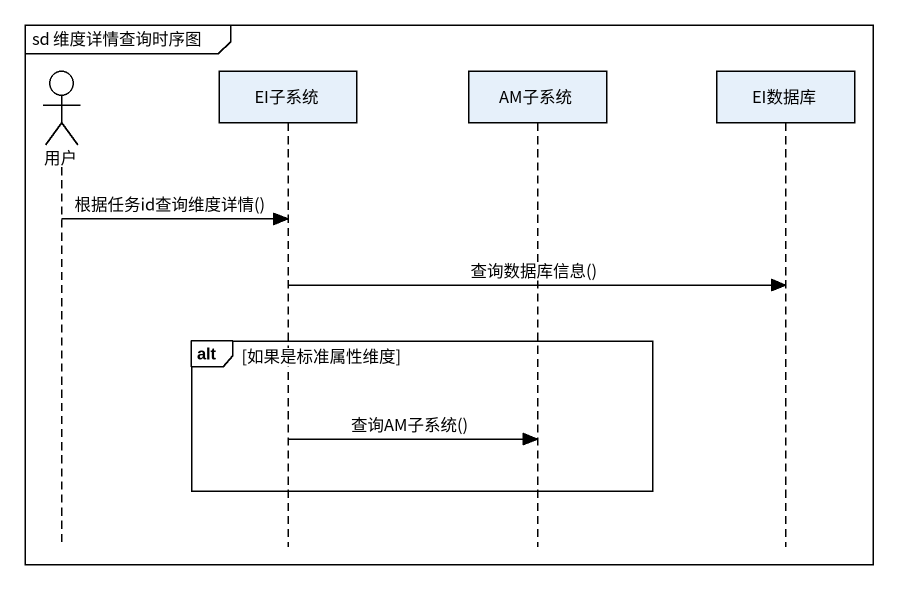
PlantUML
@startuml
mainframe sd 维度详情查询时序图
hide footbox
actor 用户
participant EI子系统
participant AM子系统
participant EI数据库

用户 -> EI子系统 : 根据任务id查询维度详情()
EI子系统 -> EI数据库 : 查询数据库信息()
alt 如果是标准属性维度
  EI子系统 -> AM子系统 : 查询AM子系统()
end
@enduml
